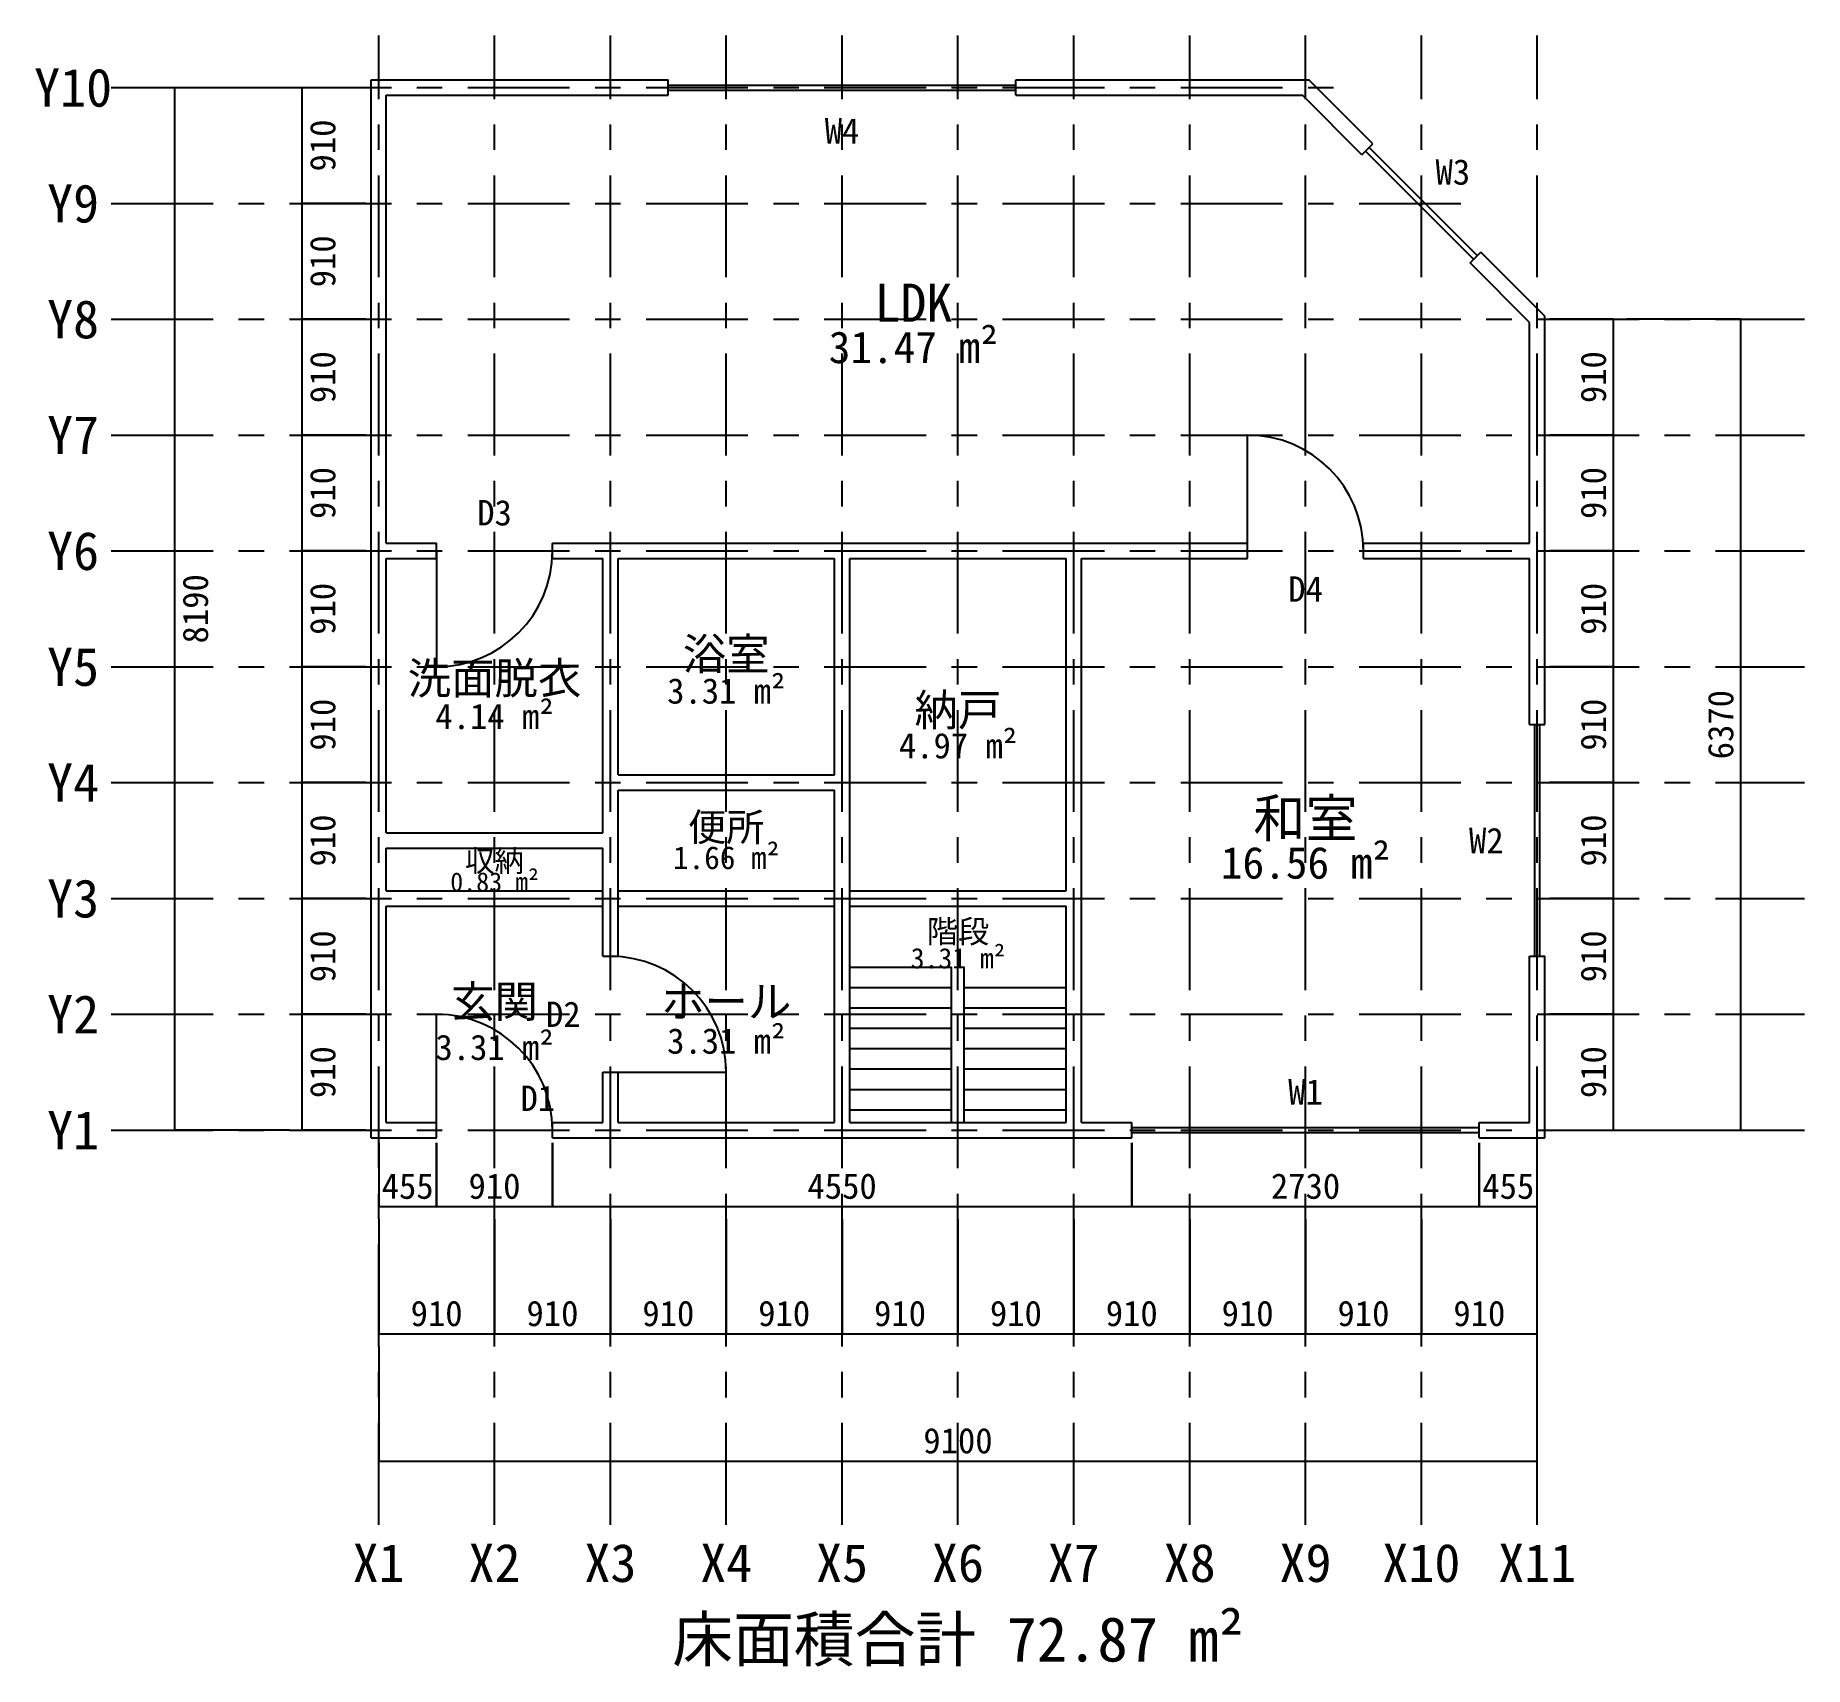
# Model space of a CAD drawing. Header units: millimetres. Extents: x -2696 to 11200, y -4215 to 8600.
import ezdxf
from ezdxf.enums import TextEntityAlignment as Align

# ---------------------------------------------------------------- set-up
doc = ezdxf.new("R2010")
doc.units = ezdxf.units.MM
doc.linetypes.add('CENTER', pattern=[1400, 800, -200, 200, -200])
for name, color, linetype in [('DIM', 6, 'Continuous'), ('GRID', 8, 'CENTER'), ('OPENING', 4, 'Continuous'), ('ROOM', 3, 'Continuous'), ('STAIR', 5, 'Continuous'), ('TEXT', 7, 'Continuous'), ('WALL', 7, 'Continuous')]:
    doc.layers.add(name, color=color, linetype=linetype)
doc.styles.add('JP', font='msgothic.ttc')
doc.dimstyles.get("Standard").update_dxf_attribs({"dimtxt": 200, "dimasz": 100, "dimexe": 60, "dimexo": 60, "dimgap": 60, "dimtad": 1, "dimdec": 0, "dimdsep": 46, "dimtxsty": 'JP', "dimcen": 0.09, "dimadec": 0, "dimazin": 0, "dimtfac": 1, "dimtdec": 4, "dimtofl": 0, "dimtmove": 0, "dimatfit": 3, "dimfxl": 1, "dimtolj": 1, "dimtzin": 0, "dimarcsym": 0})

# ---------------------------------------------------------------- blocks, each defined once
blk = doc.blocks.new('*D1')
at = {"layer": 'DIM'}
blk.add_lwpolyline([(0, -100), (0, -600), (455, -600), (455, -100)], dxfattribs=at)
at = {"layer": 'DIM', "style": 'JP'}
blk.add_text('455', height=200, dxfattribs=at).set_placement((227.5, -440), align=Align.MIDDLE_CENTER)
blk = doc.blocks.new('*D2')
at = {"layer": 'DIM'}
blk.add_lwpolyline([(455, -100), (455, -600), (1365, -600), (1365, -100)], dxfattribs=at)
at = {"layer": 'DIM', "style": 'JP'}
blk.add_text('910', height=200, dxfattribs=at).set_placement((910, -440), align=Align.MIDDLE_CENTER)
blk = doc.blocks.new('*D3')
at = {"layer": 'DIM'}
blk.add_lwpolyline([(1365, -100), (1365, -600), (5915, -600), (5915, -100)], dxfattribs=at)
at = {"layer": 'DIM', "style": 'JP'}
blk.add_text('4550', height=200, dxfattribs=at).set_placement((3640, -440), align=Align.MIDDLE_CENTER)
blk = doc.blocks.new('*D4')
at = {"layer": 'DIM'}
blk.add_lwpolyline([(5915, -100), (5915, -600), (8645, -600), (8645, -100)], dxfattribs=at)
at = {"layer": 'DIM', "style": 'JP'}
blk.add_text('2730', height=200, dxfattribs=at).set_placement((7280, -440), align=Align.MIDDLE_CENTER)
blk = doc.blocks.new('*D5')
at = {"layer": 'DIM'}
blk.add_lwpolyline([(8645, -100), (8645, -600), (9100, -600), (9100, -100)], dxfattribs=at)
at = {"layer": 'DIM', "style": 'JP'}
blk.add_text('455', height=200, dxfattribs=at).set_placement((8872.5, -440), align=Align.MIDDLE_CENTER)
blk = doc.blocks.new('*D6')
at = {"layer": 'DIM'}
blk.add_lwpolyline([(0, -700), (0, -1600), (910, -1600), (910, -700)], dxfattribs=at)
at = {"layer": 'DIM', "style": 'JP'}
blk.add_text('910', height=200, dxfattribs=at).set_placement((455, -1440), align=Align.MIDDLE_CENTER)
blk = doc.blocks.new('*D7')
at = {"layer": 'DIM'}
blk.add_lwpolyline([(910, -700), (910, -1600), (1820, -1600), (1820, -700)], dxfattribs=at)
at = {"layer": 'DIM', "style": 'JP'}
blk.add_text('910', height=200, dxfattribs=at).set_placement((1365, -1440), align=Align.MIDDLE_CENTER)
blk = doc.blocks.new('*D8')
at = {"layer": 'DIM'}
blk.add_lwpolyline([(1820, -700), (1820, -1600), (2730, -1600), (2730, -700)], dxfattribs=at)
at = {"layer": 'DIM', "style": 'JP'}
blk.add_text('910', height=200, dxfattribs=at).set_placement((2275, -1440), align=Align.MIDDLE_CENTER)
blk = doc.blocks.new('*D9')
at = {"layer": 'DIM'}
blk.add_lwpolyline([(2730, -700), (2730, -1600), (3640, -1600), (3640, -700)], dxfattribs=at)
at = {"layer": 'DIM', "style": 'JP'}
blk.add_text('910', height=200, dxfattribs=at).set_placement((3185, -1440), align=Align.MIDDLE_CENTER)
blk = doc.blocks.new('*D10')
at = {"layer": 'DIM'}
blk.add_lwpolyline([(3640, -700), (3640, -1600), (4550, -1600), (4550, -700)], dxfattribs=at)
at = {"layer": 'DIM', "style": 'JP'}
blk.add_text('910', height=200, dxfattribs=at).set_placement((4095, -1440), align=Align.MIDDLE_CENTER)
blk = doc.blocks.new('*D11')
at = {"layer": 'DIM'}
blk.add_lwpolyline([(4550, -700), (4550, -1600), (5460, -1600), (5460, -700)], dxfattribs=at)
at = {"layer": 'DIM', "style": 'JP'}
blk.add_text('910', height=200, dxfattribs=at).set_placement((5005, -1440), align=Align.MIDDLE_CENTER)
blk = doc.blocks.new('*D12')
at = {"layer": 'DIM'}
blk.add_lwpolyline([(5460, -700), (5460, -1600), (6370, -1600), (6370, -700)], dxfattribs=at)
at = {"layer": 'DIM', "style": 'JP'}
blk.add_text('910', height=200, dxfattribs=at).set_placement((5915, -1440), align=Align.MIDDLE_CENTER)
blk = doc.blocks.new('*D13')
at = {"layer": 'DIM'}
blk.add_lwpolyline([(6370, -700), (6370, -1600), (7280, -1600), (7280, -700)], dxfattribs=at)
at = {"layer": 'DIM', "style": 'JP'}
blk.add_text('910', height=200, dxfattribs=at).set_placement((6825, -1440), align=Align.MIDDLE_CENTER)
blk = doc.blocks.new('*D14')
at = {"layer": 'DIM'}
blk.add_lwpolyline([(7280, -700), (7280, -1600), (8190, -1600), (8190, -700)], dxfattribs=at)
at = {"layer": 'DIM', "style": 'JP'}
blk.add_text('910', height=200, dxfattribs=at).set_placement((7735, -1440), align=Align.MIDDLE_CENTER)
blk = doc.blocks.new('*D15')
at = {"layer": 'DIM'}
blk.add_lwpolyline([(8190, -700), (8190, -1600), (9100, -1600), (9100, -700)], dxfattribs=at)
at = {"layer": 'DIM', "style": 'JP'}
blk.add_text('910', height=200, dxfattribs=at).set_placement((8645, -1440), align=Align.MIDDLE_CENTER)
blk = doc.blocks.new('*D16')
at = {"layer": 'DIM'}
blk.add_lwpolyline([(0, -1700), (0, -2600), (9100, -2600), (9100, -1700)], dxfattribs=at)
at = {"layer": 'DIM', "style": 'JP'}
blk.add_text('9100', height=200, dxfattribs=at).set_placement((4550, -2440), align=Align.MIDDLE_CENTER)
blk = doc.blocks.new('*D17')
at = {"layer": 'DIM'}
blk.add_lwpolyline([(-100, 0), (-600, 0), (-600, 910), (-100, 910)], dxfattribs=at)
at = {"layer": 'DIM', "style": 'JP'}
blk.add_text('910', height=200, rotation=90, dxfattribs=at).set_placement((-440, 455), align=Align.MIDDLE_CENTER)
blk = doc.blocks.new('*D18')
at = {"layer": 'DIM'}
blk.add_lwpolyline([(-100, 910), (-600, 910), (-600, 1820), (-100, 1820)], dxfattribs=at)
at = {"layer": 'DIM', "style": 'JP'}
blk.add_text('910', height=200, rotation=90, dxfattribs=at).set_placement((-440, 1365), align=Align.MIDDLE_CENTER)
blk = doc.blocks.new('*D19')
at = {"layer": 'DIM'}
blk.add_lwpolyline([(-100, 1820), (-600, 1820), (-600, 2730), (-100, 2730)], dxfattribs=at)
at = {"layer": 'DIM', "style": 'JP'}
blk.add_text('910', height=200, rotation=90, dxfattribs=at).set_placement((-440, 2275), align=Align.MIDDLE_CENTER)
blk = doc.blocks.new('*D20')
at = {"layer": 'DIM'}
blk.add_lwpolyline([(-100, 2730), (-600, 2730), (-600, 3640), (-100, 3640)], dxfattribs=at)
at = {"layer": 'DIM', "style": 'JP'}
blk.add_text('910', height=200, rotation=90, dxfattribs=at).set_placement((-440, 3185), align=Align.MIDDLE_CENTER)
blk = doc.blocks.new('*D21')
at = {"layer": 'DIM'}
blk.add_lwpolyline([(-100, 3640), (-600, 3640), (-600, 4550), (-100, 4550)], dxfattribs=at)
at = {"layer": 'DIM', "style": 'JP'}
blk.add_text('910', height=200, rotation=90, dxfattribs=at).set_placement((-440, 4095), align=Align.MIDDLE_CENTER)
blk = doc.blocks.new('*D22')
at = {"layer": 'DIM'}
blk.add_lwpolyline([(-100, 4550), (-600, 4550), (-600, 5460), (-100, 5460)], dxfattribs=at)
at = {"layer": 'DIM', "style": 'JP'}
blk.add_text('910', height=200, rotation=90, dxfattribs=at).set_placement((-440, 5005), align=Align.MIDDLE_CENTER)
blk = doc.blocks.new('*D23')
at = {"layer": 'DIM'}
blk.add_lwpolyline([(-100, 5460), (-600, 5460), (-600, 6370), (-100, 6370)], dxfattribs=at)
at = {"layer": 'DIM', "style": 'JP'}
blk.add_text('910', height=200, rotation=90, dxfattribs=at).set_placement((-440, 5915), align=Align.MIDDLE_CENTER)
blk = doc.blocks.new('*D24')
at = {"layer": 'DIM'}
blk.add_lwpolyline([(-100, 6370), (-600, 6370), (-600, 7280), (-100, 7280)], dxfattribs=at)
at = {"layer": 'DIM', "style": 'JP'}
blk.add_text('910', height=200, rotation=90, dxfattribs=at).set_placement((-440, 6825), align=Align.MIDDLE_CENTER)
blk = doc.blocks.new('*D25')
at = {"layer": 'DIM'}
blk.add_lwpolyline([(-100, 7280), (-600, 7280), (-600, 8190), (-100, 8190)], dxfattribs=at)
at = {"layer": 'DIM', "style": 'JP'}
blk.add_text('910', height=200, rotation=90, dxfattribs=at).set_placement((-440, 7735), align=Align.MIDDLE_CENTER)
blk = doc.blocks.new('*D26')
at = {"layer": 'DIM'}
blk.add_lwpolyline([(-700, 0), (-1600, 0), (-1600, 8190), (-700, 8190)], dxfattribs=at)
at = {"layer": 'DIM', "style": 'JP'}
blk.add_text('8190', height=200, rotation=90, dxfattribs=at).set_placement((-1440, 4095), align=Align.MIDDLE_CENTER)
blk = doc.blocks.new('*D27')
at = {"layer": 'DIM'}
blk.add_lwpolyline([(9200, 0), (9700, 0), (9700, 910), (9200, 910)], dxfattribs=at)
at = {"layer": 'DIM', "style": 'JP'}
blk.add_text('910', height=200, rotation=90, dxfattribs=at).set_placement((9540, 455), align=Align.MIDDLE_CENTER)
blk = doc.blocks.new('*D28')
at = {"layer": 'DIM'}
blk.add_lwpolyline([(9200, 910), (9700, 910), (9700, 1820), (9200, 1820)], dxfattribs=at)
at = {"layer": 'DIM', "style": 'JP'}
blk.add_text('910', height=200, rotation=90, dxfattribs=at).set_placement((9540, 1365), align=Align.MIDDLE_CENTER)
blk = doc.blocks.new('*D29')
at = {"layer": 'DIM'}
blk.add_lwpolyline([(9200, 1820), (9700, 1820), (9700, 2730), (9200, 2730)], dxfattribs=at)
at = {"layer": 'DIM', "style": 'JP'}
blk.add_text('910', height=200, rotation=90, dxfattribs=at).set_placement((9540, 2275), align=Align.MIDDLE_CENTER)
blk = doc.blocks.new('*D30')
at = {"layer": 'DIM'}
blk.add_lwpolyline([(9200, 2730), (9700, 2730), (9700, 3640), (9200, 3640)], dxfattribs=at)
at = {"layer": 'DIM', "style": 'JP'}
blk.add_text('910', height=200, rotation=90, dxfattribs=at).set_placement((9540, 3185), align=Align.MIDDLE_CENTER)
blk = doc.blocks.new('*D31')
at = {"layer": 'DIM'}
blk.add_lwpolyline([(9200, 3640), (9700, 3640), (9700, 4550), (9200, 4550)], dxfattribs=at)
at = {"layer": 'DIM', "style": 'JP'}
blk.add_text('910', height=200, rotation=90, dxfattribs=at).set_placement((9540, 4095), align=Align.MIDDLE_CENTER)
blk = doc.blocks.new('*D32')
at = {"layer": 'DIM'}
blk.add_lwpolyline([(9200, 4550), (9700, 4550), (9700, 5460), (9200, 5460)], dxfattribs=at)
at = {"layer": 'DIM', "style": 'JP'}
blk.add_text('910', height=200, rotation=90, dxfattribs=at).set_placement((9540, 5005), align=Align.MIDDLE_CENTER)
blk = doc.blocks.new('*D33')
at = {"layer": 'DIM'}
blk.add_lwpolyline([(9200, 5460), (9700, 5460), (9700, 6370), (9200, 6370)], dxfattribs=at)
at = {"layer": 'DIM', "style": 'JP'}
blk.add_text('910', height=200, rotation=90, dxfattribs=at).set_placement((9540, 5915), align=Align.MIDDLE_CENTER)
blk = doc.blocks.new('*D34')
at = {"layer": 'DIM'}
blk.add_lwpolyline([(9800, 0), (10700, 0), (10700, 6370), (9800, 6370)], dxfattribs=at)
at = {"layer": 'DIM', "style": 'JP'}
blk.add_text('6370', height=200, rotation=90, dxfattribs=at).set_placement((10540, 3185), align=Align.MIDDLE_CENTER)

msp = doc.modelspace()

# ---------------------------------------------------------------- linework, layer by layer
at = {"layer": 'GRID'}
for p, q in [((0, -3100), (0, 8600)), ((910, -3100), (910, 8600)), ((1820, -3100), (1820, 8600)), ((2730, -3100), (2730, 8600)), ((3640, -3100), (3640, 8600)), ((4550, -3100), (4550, 8600)), ((5460, -3100), (5460, 8600)), ((6370, -3100), (6370, 8600)), ((7280, -3100), (7280, 8600)), ((8190, -3100), (8190, 8600)), ((9100, -3100), (9100, 8600)), ((-2100, 8190), (7700, 8190)), ((-2100, 7280), (8600, 7280)), ((-2100, 6370), (11200, 6370)), ((-2100, 5460), (11200, 5460)), ((-2100, 4550), (11200, 4550)), ((-2100, 3640), (11200, 3640)), ((-2100, 2730), (11200, 2730)), ((-2100, 1820), (11200, 1820)), ((-2100, 910), (11200, 910)), ((-2100, 0), (11200, 0))]:
    msp.add_line(p, q, dxfattribs=at)
at = {"layer": 'OPENING'}
for p, q in [((2275, 8210), (5005, 8210)), ((2275, 8170), (5005, 8170)), ((8600.122, 6841.5938), (7751.5938, 7690.122)), ((8628.4062, 6869.878), (7779.878, 7718.4062)), ((6825, 4550), (6825, 5460)), ((455, 4550), (455, 3640)), ((9080, 1365), (9080, 3185)), ((9120, 1365), (9120, 3185)), ((455, 0), (455, 910)), ((1820, 455), (2730, 455)), ((5915, 20), (8645, 20)), ((5915, -20), (8645, -20))]:
    msp.add_line(p, q, dxfattribs=at)
for centre, start, end in [((6825, 4550), 0, 90), ((455, 4550), 270, 360), ((1820, 455), 0, 90), ((455, 0), 0, 90)]:
    msp.add_arc(centre, 910, start, end, dxfattribs=at)
at = {"layer": 'STAIR'}
for p, q in [((3700, 1280), (4500, 1280)), ((4500, 60), (4500, 1280)), ((4600, 60), (4600, 1280)), ((3700, 1120), (4500, 1120)), ((4600, 1120), (5400, 1120)), ((3700, 960), (4500, 960)), ((4600, 960), (5400, 960)), ((3700, 800), (4500, 800)), ((4600, 800), (5400, 800)), ((3700, 640), (4500, 640)), ((4600, 640), (5400, 640)), ((3700, 480), (4500, 480)), ((4600, 480), (5400, 480)), ((3700, 320), (4500, 320)), ((4600, 320), (5400, 320)), ((3700, 160), (4500, 160)), ((4600, 160), (5400, 160))]:
    msp.add_line(p, q, dxfattribs=at)
at = {"layer": 'WALL'}
for p, q in [((-60, 8250), (2275, 8250)), ((-60, -60), (-60, 8250)), ((2275, 8130), (2275, 8250)), ((5005, 8250), (7304.8528, 8250)), ((5005, 8130), (5005, 8250)), ((7808.1623, 7746.6905), (7304.8528, 8250)), ((60, 8130), (2275, 8130)), ((60, 4610), (60, 8130)), ((5005, 8130), (7255.1472, 8130)), ((7723.3095, 7661.8377), (7255.1472, 8130)), ((7723.3095, 7661.8377), (7808.1623, 7746.6905)), ((8571.8377, 6813.3095), (8656.6905, 6898.1623)), ((9040, 6345.1472), (8571.8377, 6813.3095)), ((9160, 6394.8528), (8656.6905, 6898.1623)), ((9160, 3185), (9160, 6394.8528)), ((9040, 4610), (9040, 6345.1472)), ((60, 4610), (455, 4610)), ((455, 4490), (455, 4610)), ((1365, 4610), (6825, 4610)), ((1365, 4490), (1365, 4610)), ((6825, 4490), (6825, 4610)), ((7735, 4610), (9040, 4610)), ((7735, 4490), (7735, 4610)), ((60, 2335), (60, 4490)), ((60, 4490), (455, 4490)), ((1365, 4490), (1760, 4490)), ((1760, 2335), (1760, 4490)), ((1880, 2790), (1880, 4490)), ((1880, 4490), (3580, 4490)), ((3580, 2790), (3580, 4490)), ((3700, 60), (3700, 4490)), ((3700, 4490), (5400, 4490)), ((5400, 1880), (5400, 4490)), ((5520, 60), (5520, 4490)), ((5520, 4490), (6825, 4490)), ((7735, 4490), (9040, 4490)), ((9040, 3185), (9040, 4490)), ((9040, 3185), (9160, 3185)), ((1880, 2790), (3580, 2790)), ((1880, 1365), (1880, 2670)), ((1880, 2670), (3580, 2670)), ((3580, 60), (3580, 2670)), ((60, 2335), (1760, 2335)), ((60, 1880), (60, 2215)), ((60, 2215), (1760, 2215)), ((1760, 1365), (1760, 2215)), ((60, 1880), (1760, 1880)), ((1880, 1880), (3580, 1880)), ((3700, 1880), (5400, 1880)), ((60, 60), (60, 1760)), ((60, 1760), (1760, 1760)), ((1880, 1760), (3580, 1760)), ((3700, 1760), (5400, 1760)), ((5400, 60), (5400, 1760)), ((1760, 1365), (1880, 1365)), ((9040, 60), (9040, 1365)), ((9040, 1365), (9160, 1365)), ((9160, -60), (9160, 1365)), ((1760, 60), (1760, 455)), ((1760, 455), (1880, 455)), ((1880, 60), (1880, 455)), ((60, 60), (455, 60)), ((455, -60), (455, 60)), ((1365, 60), (1760, 60)), ((1365, -60), (1365, 60)), ((1880, 60), (3580, 60)), ((3700, 60), (5400, 60)), ((5520, 60), (5915, 60)), ((5915, -60), (5915, 60)), ((8645, 60), (9040, 60)), ((8645, -60), (8645, 60)), ((-60, -60), (455, -60)), ((1365, -60), (5915, -60)), ((8645, -60), (9160, -60))]:
    msp.add_line(p, q, dxfattribs=at)

# ---------------------------------------------------------------- texts
at = {"layer": 'GRID', "style": 'JP'}
for s, p in [('Y10', (-2400, 8190)), ('Y9', (-2400, 7280)), ('Y8', (-2400, 6370)), ('Y7', (-2400, 5460)), ('Y6', (-2400, 4550)), ('Y5', (-2400, 3640)), ('Y4', (-2400, 2730)), ('Y3', (-2400, 1820)), ('Y2', (-2400, 910)), ('Y1', (-2400, 0)), ('X1', (0, -3400)), ('X2', (910, -3400)), ('X3', (1820, -3400)), ('X4', (2730, -3400)), ('X5', (3640, -3400)), ('X6', (4550, -3400)), ('X7', (5460, -3400)), ('X8', (6370, -3400)), ('X9', (7280, -3400)), ('X10', (8190, -3400)), ('X11', (9100, -3400))]:
    msp.add_text(s, height=300, dxfattribs=at).set_placement(p, align=Align.MIDDLE_CENTER)
at = {"layer": 'OPENING', "style": 'JP'}
for s, p in [('W4', (3640, 7850)), ('W3', (8437, 7527)), ('D3', (910, 4850)), ('D4', (7280, 4250)), ('W2', (8700, 2275)), ('D2', (1450, 910)), ('D1', (1250, 250)), ('W1', (7280, 300))]:
    msp.add_text(s, height=200, dxfattribs=at).set_placement(p, align=Align.MIDDLE_CENTER)
at = {"layer": 'ROOM', "style": 'JP'}
for s, height, p in [('LDK', 300, (4200, 6500)), ('31.47 m²', 250, (4200, 6150)), ('浴室', 250, (2730, 3740)), ('洗面脱衣', 250, (910, 3550)), ('3.31 m²', 200, (2730, 3450)), ('4.14 m²', 200, (910, 3250)), ('納戸', 250, (4550, 3300)), ('4.97 m²', 200, (4550, 3020)), ('和室', 300, (7280, 2450)), ('便所', 220, (2730, 2380)), ('収納', 170, (910, 2115)), ('1.66 m²', 180, (2730, 2140)), ('16.56 m²', 250, (7280, 2100)), ('0.83 m²', 150, (910, 1950)), ('階段', 180, (4550, 1560)), ('3.31 m²', 160, (4550, 1350)), ('玄関', 250, (910, 1010)), ('ホール', 250, (2730, 1010)), ('3.31 m²', 200, (2730, 700)), ('3.31 m²', 200, (910, 650))]:
    msp.add_text(s, height=height, dxfattribs=at).set_placement(p, align=Align.MIDDLE_CENTER)
at = {"layer": 'TEXT', "style": 'JP'}
msp.add_text('床面積合計 72.87 m²', height=350, dxfattribs=at).set_placement((4550, -4000), align=Align.MIDDLE_CENTER)

# ---------------------------------------------------------------- dimensions: what is measured, and where the dimension line sits
at = {"layer": 'DIM'}
for base, p1, p2, picture, middle in [((-1600, 8190), (0, 0), (0, 8190), '*D26', (-1440, 4095)), ((-600, 8190), (0, 7280), (0, 8190), '*D25', (-440, 7735)), ((-600, 7280), (0, 6370), (0, 7280), '*D24', (-440, 6825)), ((-600, 6370), (0, 5460), (0, 6370), '*D23', (-440, 5915)), ((9700, 6370), (9100, 5460), (9100, 6370), '*D33', (9540, 5915)), ((10700, 6370), (9100, 0), (9100, 6370), '*D34', (10540, 3185)), ((-600, 5460), (0, 4550), (0, 5460), '*D22', (-440, 5005)), ((9700, 5460), (9100, 4550), (9100, 5460), '*D32', (9540, 5005)), ((-600, 4550), (0, 3640), (0, 4550), '*D21', (-440, 4095)), ((9700, 4550), (9100, 3640), (9100, 4550), '*D31', (9540, 4095)), ((-600, 3640), (0, 2730), (0, 3640), '*D20', (-440, 3185)), ((9700, 3640), (9100, 2730), (9100, 3640), '*D30', (9540, 3185)), ((-600, 2730), (0, 1820), (0, 2730), '*D19', (-440, 2275)), ((9700, 2730), (9100, 1820), (9100, 2730), '*D29', (9540, 2275)), ((-600, 1820), (0, 910), (0, 1820), '*D18', (-440, 1365)), ((9700, 1820), (9100, 910), (9100, 1820), '*D28', (9540, 1365)), ((-600, 910), (0, 0), (0, 910), '*D17', (-440, 455)), ((9700, 910), (9100, 0), (9100, 910), '*D27', (9540, 455))]:
    dim = msp.add_linear_dim(base=base, p1=p1, p2=p2, angle=90, dimstyle='Standard', dxfattribs=at)
    dim.commit()
    dim.dimension.update_dxf_attribs({"geometry": picture, "text_midpoint": middle})
for base, p1, p2, picture, middle in [((455, -600), (0, 0), (455, 0), '*D1', (227.5, -440)), ((910, -1600), (0, 0), (910, 0), '*D6', (455, -1440)), ((9100, -2600), (0, 0), (9100, 0), '*D16', (4550, -2440)), ((1365, -600), (455, 0), (1365, 0), '*D2', (910, -440)), ((1820, -1600), (910, 0), (1820, 0), '*D7', (1365, -1440)), ((5915, -600), (1365, 0), (5915, 0), '*D3', (3640, -440)), ((2730, -1600), (1820, 0), (2730, 0), '*D8', (2275, -1440)), ((3640, -1600), (2730, 0), (3640, 0), '*D9', (3185, -1440)), ((4550, -1600), (3640, 0), (4550, 0), '*D10', (4095, -1440)), ((5460, -1600), (4550, 0), (5460, 0), '*D11', (5005, -1440)), ((6370, -1600), (5460, 0), (6370, 0), '*D12', (5915, -1440)), ((8645, -600), (5915, 0), (8645, 0), '*D4', (7280, -440)), ((7280, -1600), (6370, 0), (7280, 0), '*D13', (6825, -1440)), ((8190, -1600), (7280, 0), (8190, 0), '*D14', (7735, -1440)), ((9100, -1600), (8190, 0), (9100, 0), '*D15', (8645, -1440)), ((9100, -600), (8645, 0), (9100, 0), '*D5', (8872.5, -440))]:
    dim = msp.add_linear_dim(base=base, p1=p1, p2=p2, dimstyle='Standard', dxfattribs=at)
    dim.commit()
    dim.dimension.update_dxf_attribs({"geometry": picture, "text_midpoint": middle})

doc.saveas('drawing.dxf')
